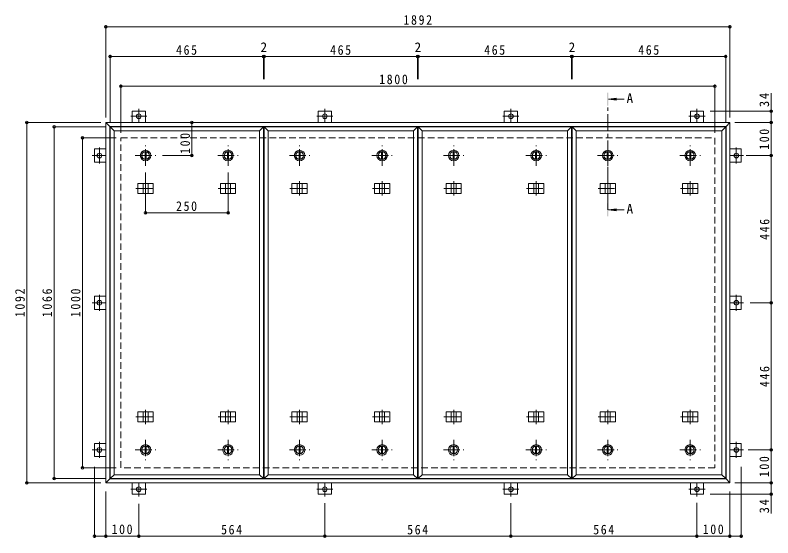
# Model space of a CAD drawing. Units: millimetres at full size, sheet at 1:10. Extents: x -2570 to 2311, y -1962 to 1296.
# Drawn here: x -2458 to -161, y -288 to 1296 of the extents above; entities that cross this region are included whole.
import ezdxf
from ezdxf.enums import TextEntityAlignment as Align

# ---------------------------------------------------------------- set-up
doc = ezdxf.new("R2010")
doc.units = ezdxf.units.MM
doc.header["$LTSCALE"] = 10
doc.header["$PDMODE"] = 32
doc.header["$PDSIZE"] = 8
doc.linetypes.add('CHAIN1', pattern=[8, 5, -1, 1, -1])
doc.linetypes.add('DASHED2', pattern=[3, 2, -1])
for name, color, linetype, lineweight in [('0-1_躯体', 2, 'DASHED2', 9), ('0-2_仕上', 3, 'Continuous', 9), ('0-3_建具', 4, 'Continuous', 9), ('0-5_寸法', 4, 'Continuous', 9), ('0-C', 2, 'Continuous', 9), ('0-E', 3, 'Continuous', 9), ('0-F', 7, 'Continuous', 9)]:
    doc.layers.add(name, color=color, linetype=linetype, lineweight=lineweight)
doc.styles.add('ＭＳ ゴシック', font='')
doc.styles.get('ＭＳ ゴシック').set_extended_font_data('MS Gothic')

msp = doc.modelspace()

# ---------------------------------------------------------------- linework, layer by layer
at = {"layer": '0-1_躯体'}
for p, q in [((-2136.8, 924.52), (-336.8, 924.52)), ((-2136.8, -75.48), (-2136.8, 924.52)), ((-336.8, 924.52), (-336.8, -75.48)), ((-336.8, -75.48), (-2136.8, -75.48))]:
    msp.add_line(p, q, dxfattribs=at)
at = {"layer": '0-2_仕上'}
for p, q in [((-2169.8, 957.52), (-2157.8, 945.52)), ((-2169.8, 957.52), (-1704.8, 957.52)), ((-2169.8, -108.48), (-2169.8, 957.52)), ((-2157.8, 945.52), (-1716.8, 945.52)), ((-2157.8, -96.48), (-2157.8, 945.52)), ((-1716.8, 945.52), (-1704.8, 957.52)), ((-1716.8, -96.48), (-1716.8, 945.52)), ((-1704.8, -108.48), (-1704.8, 957.52)), ((-1702.8, 957.52), (-1690.8, 945.52)), ((-1702.8, 957.52), (-1237.8, 957.52)), ((-1702.8, -108.48), (-1702.8, 957.52)), ((-1690.8, 945.52), (-1249.8, 945.52)), ((-1690.8, -96.48), (-1690.8, 945.52)), ((-1249.8, 945.52), (-1237.8, 957.52)), ((-1249.8, -96.48), (-1249.8, 945.52)), ((-1237.8, -108.48), (-1237.8, 957.52)), ((-1235.8, 957.52), (-1223.8, 945.52)), ((-1235.8, 957.52), (-770.8, 957.52)), ((-1235.8, -108.48), (-1235.8, 957.52)), ((-1223.8, 945.52), (-782.8, 945.52)), ((-1223.8, -96.48), (-1223.8, 945.52)), ((-782.8, 945.52), (-770.8, 957.52)), ((-782.8, -96.48), (-782.8, 945.52)), ((-770.8, -108.48), (-770.8, 957.52)), ((-768.8, 957.52), (-756.8, 945.52)), ((-768.8, 957.52), (-303.8, 957.52)), ((-768.8, -108.48), (-768.8, 957.52)), ((-756.8, 945.52), (-315.8, 945.52)), ((-756.8, -96.48), (-756.8, 945.52)), ((-315.8, 945.52), (-303.8, 957.52)), ((-315.8, -96.48), (-315.8, 945.52)), ((-303.8, -108.48), (-303.8, 957.52)), ((-2169.8, -108.48), (-2157.8, -96.48)), ((-1704.8, -108.48), (-2169.8, -108.48)), ((-1702.8, -108.48), (-1690.8, -96.48)), ((-1237.8, -108.48), (-1702.8, -108.48)), ((-1235.8, -108.48), (-1223.8, -96.48)), ((-770.8, -108.48), (-1235.8, -108.48)), ((-768.8, -108.48), (-756.8, -96.48)), ((-303.8, -108.48), (-768.8, -108.48))]:
    msp.add_line(p, q, dxfattribs=at)
for points in [[(-1704.8, -108.48), (-1716.8, -96.48), (-2157.8, -96.48)], [(-1237.8, -108.48), (-1249.8, -96.48), (-1690.8, -96.48)], [(-770.8, -108.48), (-782.8, -96.48), (-1223.8, -96.48)], [(-303.8, -108.48), (-315.8, -96.48), (-756.8, -96.48)]]:
    msp.add_lwpolyline(points, dxfattribs=at)
at = {"layer": '0-3_建具', "color": 2}
for p, q in [((-2182.8, 970.52), (-2170.8, 958.52)), ((-2182.8, 970.52), (-290.8, 970.52)), ((-2182.8, -121.48), (-2182.8, 970.52)), ((-302.8, 958.52), (-290.8, 970.52)), ((-290.8, 970.52), (-290.8, -121.48)), ((-2170.8, 958.52), (-302.8, 958.52)), ((-2170.8, -109.48), (-2170.8, 958.52)), ((-302.8, -109.48), (-302.8, 958.52)), ((-2170.8, -109.48), (-2182.8, -121.48)), ((-302.8, -109.48), (-2170.8, -109.48)), ((-302.8, -109.48), (-290.8, -121.48)), ((-290.8, -121.48), (-2182.8, -121.48))]:
    msp.add_line(p, q, dxfattribs=at)
at = {"layer": '0-3_建具'}
for p, q in [((-2085.39, 785.52), (-2085.39, 755.52)), ((-2085.39, 785.52), (-2039.21, 785.52)), ((-2069.8, 785.52), (-2069.8, 755.52)), ((-2054.8, 785.52), (-2054.8, 755.52)), ((-2039.21, 785.52), (-2039.21, 755.52)), ((-1835.39, 785.52), (-1835.39, 755.52)), ((-1835.39, 785.52), (-1789.21, 785.52)), ((-1819.8, 785.52), (-1819.8, 755.52)), ((-1804.8, 785.52), (-1804.8, 755.52)), ((-1789.21, 785.52), (-1789.21, 755.52)), ((-1618.39, 785.52), (-1618.39, 755.52)), ((-1618.39, 785.52), (-1572.21, 785.52)), ((-1602.8, 785.52), (-1602.8, 755.52)), ((-1587.8, 785.52), (-1587.8, 755.52)), ((-1572.21, 785.52), (-1572.21, 755.52)), ((-1368.39, 785.52), (-1368.39, 755.52)), ((-1368.39, 785.52), (-1322.21, 785.52)), ((-1352.8, 785.52), (-1352.8, 755.52)), ((-1337.8, 785.52), (-1337.8, 755.52)), ((-1322.21, 785.52), (-1322.21, 755.52)), ((-1151.39, 785.52), (-1151.39, 755.52)), ((-1151.39, 785.52), (-1105.21, 785.52)), ((-1135.8, 785.52), (-1135.8, 755.52)), ((-1120.8, 785.52), (-1120.8, 755.52)), ((-1105.21, 785.52), (-1105.21, 755.52)), ((-901.39, 785.52), (-901.39, 755.52)), ((-901.39, 785.52), (-855.21, 785.52)), ((-885.8, 785.52), (-885.8, 755.52)), ((-870.8, 785.52), (-870.8, 755.52)), ((-855.21, 785.52), (-855.21, 755.52)), ((-684.39, 785.52), (-684.39, 755.52)), ((-684.39, 785.52), (-638.21, 785.52)), ((-668.8, 785.52), (-668.8, 755.52)), ((-653.8, 785.52), (-653.8, 755.52)), ((-638.21, 785.52), (-638.21, 755.52)), ((-434.39, 785.52), (-434.39, 755.52)), ((-434.39, 785.52), (-388.21, 785.52)), ((-418.8, 785.52), (-418.8, 755.52)), ((-403.8, 785.52), (-403.8, 755.52)), ((-388.21, 785.52), (-388.21, 755.52)), ((-2085.39, 755.52), (-2039.21, 755.52)), ((-1835.39, 755.52), (-1789.21, 755.52)), ((-1618.39, 755.52), (-1572.21, 755.52)), ((-1368.39, 755.52), (-1322.21, 755.52)), ((-1151.39, 755.52), (-1105.21, 755.52)), ((-901.39, 755.52), (-855.21, 755.52)), ((-684.39, 755.52), (-638.21, 755.52)), ((-434.39, 755.52), (-388.21, 755.52)), ((-2085.39, 63.52), (-2085.39, 93.52)), ((-2085.39, 93.52), (-2039.21, 93.52)), ((-2069.8, 63.52), (-2069.8, 93.52)), ((-2054.8, 63.52), (-2054.8, 93.52)), ((-2039.21, 63.52), (-2039.21, 93.52)), ((-1835.39, 63.52), (-1835.39, 93.52)), ((-1835.39, 93.52), (-1789.21, 93.52)), ((-1819.8, 63.52), (-1819.8, 93.52)), ((-1804.8, 63.52), (-1804.8, 93.52)), ((-1789.21, 63.52), (-1789.21, 93.52)), ((-1618.39, 63.52), (-1618.39, 93.52)), ((-1618.39, 93.52), (-1572.21, 93.52)), ((-1602.8, 63.52), (-1602.8, 93.52)), ((-1587.8, 63.52), (-1587.8, 93.52)), ((-1572.21, 63.52), (-1572.21, 93.52)), ((-1368.39, 63.52), (-1368.39, 93.52)), ((-1368.39, 93.52), (-1322.21, 93.52)), ((-1352.8, 63.52), (-1352.8, 93.52)), ((-1337.8, 63.52), (-1337.8, 93.52)), ((-1322.21, 63.52), (-1322.21, 93.52)), ((-1151.39, 63.52), (-1151.39, 93.52)), ((-1151.39, 93.52), (-1105.21, 93.52)), ((-1135.8, 63.52), (-1135.8, 93.52)), ((-1120.8, 63.52), (-1120.8, 93.52)), ((-1105.21, 63.52), (-1105.21, 93.52)), ((-901.39, 63.52), (-901.39, 93.52)), ((-901.39, 93.52), (-855.21, 93.52)), ((-885.8, 63.52), (-885.8, 93.52)), ((-870.8, 63.52), (-870.8, 93.52)), ((-855.21, 63.52), (-855.21, 93.52)), ((-684.39, 63.52), (-684.39, 93.52)), ((-684.39, 93.52), (-638.21, 93.52)), ((-668.8, 63.52), (-668.8, 93.52)), ((-653.8, 63.52), (-653.8, 93.52)), ((-638.21, 63.52), (-638.21, 93.52)), ((-434.39, 63.52), (-434.39, 93.52)), ((-434.39, 93.52), (-388.21, 93.52)), ((-418.8, 63.52), (-418.8, 93.52)), ((-403.8, 63.52), (-403.8, 93.52)), ((-388.21, 63.52), (-388.21, 93.52)), ((-2085.39, 63.52), (-2039.21, 63.52)), ((-1835.39, 63.52), (-1789.21, 63.52)), ((-1618.39, 63.52), (-1572.21, 63.52)), ((-1368.39, 63.52), (-1322.21, 63.52)), ((-1151.39, 63.52), (-1105.21, 63.52)), ((-901.39, 63.52), (-855.21, 63.52)), ((-684.39, 63.52), (-638.21, 63.52)), ((-434.39, 63.52), (-388.21, 63.52))]:
    msp.add_line(p, q, dxfattribs=at)
at = {"layer": '0-3_建具', "linetype": 'CHAIN1'}
for p, q in [((-2062.3, 792.63), (-2062.3, 749.4)), ((-1812.3, 792.63), (-1812.3, 749.4)), ((-1595.3, 792.63), (-1595.3, 749.4)), ((-1345.3, 792.63), (-1345.3, 749.4)), ((-1128.3, 792.63), (-1128.3, 749.4)), ((-878.3, 792.63), (-878.3, 749.4)), ((-661.3, 792.63), (-661.3, 749.4)), ((-411.3, 792.63), (-411.3, 749.4)), ((-2091.71, 770.52), (-2032.89, 770.52)), ((-1841.71, 770.52), (-1782.89, 770.52)), ((-1624.71, 770.52), (-1565.89, 770.52)), ((-1374.71, 770.52), (-1315.89, 770.52)), ((-1157.71, 770.52), (-1098.89, 770.52)), ((-907.71, 770.52), (-848.89, 770.52)), ((-690.71, 770.52), (-631.89, 770.52)), ((-440.71, 770.52), (-381.89, 770.52)), ((-2062.3, 56.4), (-2062.3, 99.64)), ((-1812.3, 56.4), (-1812.3, 99.64)), ((-1595.3, 56.4), (-1595.3, 99.64)), ((-1345.3, 56.4), (-1345.3, 99.64)), ((-1128.3, 56.4), (-1128.3, 99.64)), ((-878.3, 56.4), (-878.3, 99.64)), ((-661.3, 56.4), (-661.3, 99.64)), ((-411.3, 56.4), (-411.3, 99.64)), ((-2091.71, 78.52), (-2032.89, 78.52)), ((-1841.71, 78.52), (-1782.89, 78.52)), ((-1624.71, 78.52), (-1565.89, 78.52)), ((-1374.71, 78.52), (-1315.89, 78.52)), ((-1157.71, 78.52), (-1098.89, 78.52)), ((-907.71, 78.52), (-848.89, 78.52)), ((-690.71, 78.52), (-631.89, 78.52)), ((-440.71, 78.52), (-381.89, 78.52))]:
    msp.add_line(p, q, dxfattribs=at)
at = {"layer": '0-5_寸法'}
for p, q in [((-659.3, 1041.33), (-634.51, 1044.6)), ((-659.3, 1041.33), (-634.51, 1038.07)), ((-659.3, 1041.33), (-611.84, 1041.33)), ((-659.3, 706.21), (-634.51, 709.47)), ((-659.3, 706.21), (-634.51, 702.95)), ((-659.3, 706.21), (-611.84, 706.21))]:
    msp.add_line(p, q, dxfattribs=at)
at = {"layer": '0-5_寸法', "linetype": 'CHAIN1'}
msp.add_line((-661.3, 706.21), (-661.3, 1021.33), dxfattribs=at)
at = {"layer": '0-5_寸法'}
for points in [[(-659.3, 1061.33), (-663.3, 1061.33), (-659.3, 1021.33), (-663.3, 1021.33)], [(-659.3, 686.21), (-663.3, 686.21), (-659.3, 726.21), (-663.3, 726.21)]]:
    msp.add_solid(points, dxfattribs=at)
at = {"layer": '0-C', "linetype": 'CHAIN1'}
for p, q in [((-2062.3, 839.52), (-2062.3, 901.52)), ((-1812.3, 839.52), (-1812.3, 901.52)), ((-1595.3, 839.52), (-1595.3, 901.52)), ((-1345.3, 839.52), (-1345.3, 901.52)), ((-1128.3, 839.52), (-1128.3, 901.52)), ((-878.3, 839.52), (-878.3, 901.52)), ((-661.3, 839.52), (-661.3, 901.52)), ((-411.3, 839.52), (-411.3, 901.52)), ((-2093.3, 870.52), (-2031.3, 870.52)), ((-1843.3, 870.52), (-1781.3, 870.52)), ((-1626.3, 870.52), (-1564.3, 870.52)), ((-1376.3, 870.52), (-1314.3, 870.52)), ((-1159.3, 870.52), (-1097.3, 870.52)), ((-909.3, 870.52), (-847.3, 870.52)), ((-692.3, 870.52), (-630.3, 870.52)), ((-442.3, 870.52), (-380.3, 870.52)), ((-2062.3, 9.52), (-2062.3, -52.48)), ((-1812.3, 9.52), (-1812.3, -52.48)), ((-1595.3, 9.52), (-1595.3, -52.48)), ((-1345.3, 9.52), (-1345.3, -52.48)), ((-1128.3, 9.52), (-1128.3, -52.48)), ((-878.3, 9.52), (-878.3, -52.48)), ((-661.3, 9.52), (-661.3, -52.48)), ((-411.3, 9.52), (-411.3, -52.48)), ((-2093.3, -21.48), (-2031.3, -21.48)), ((-1843.3, -21.48), (-1781.3, -21.48)), ((-1626.3, -21.48), (-1564.3, -21.48)), ((-1376.3, -21.48), (-1314.3, -21.48)), ((-1159.3, -21.48), (-1097.3, -21.48)), ((-909.3, -21.48), (-847.3, -21.48)), ((-692.3, -21.48), (-630.3, -21.48)), ((-442.3, -21.48), (-380.3, -21.48))]:
    msp.add_line(p, q, dxfattribs=at)
at = {"layer": '0-C'}
for p, q in [((-2063.8, 881.92), (-2063.8, 859.12)), ((-2060.8, 881.92), (-2060.8, 859.12)), ((-1813.8, 881.92), (-1813.8, 859.12)), ((-1810.8, 881.92), (-1810.8, 859.12)), ((-1596.8, 881.92), (-1596.8, 859.12)), ((-1593.8, 881.92), (-1593.8, 859.12)), ((-1346.8, 881.92), (-1346.8, 859.12)), ((-1343.8, 881.92), (-1343.8, 859.12)), ((-1129.8, 881.92), (-1129.8, 859.12)), ((-1126.8, 881.92), (-1126.8, 859.12)), ((-879.8, 881.92), (-879.8, 859.12)), ((-876.8, 881.92), (-876.8, 859.12)), ((-662.8, 881.92), (-662.8, 859.12)), ((-659.8, 881.92), (-659.8, 859.12)), ((-412.8, 881.92), (-412.8, 859.12)), ((-409.8, 881.92), (-409.8, 859.12)), ((-2063.8, -32.89), (-2063.8, -10.08)), ((-2060.8, -32.89), (-2060.8, -10.08)), ((-1813.8, -32.89), (-1813.8, -10.08)), ((-1810.8, -32.89), (-1810.8, -10.08)), ((-1596.8, -32.89), (-1596.8, -10.08)), ((-1593.8, -32.89), (-1593.8, -10.08)), ((-1346.8, -32.89), (-1346.8, -10.08)), ((-1343.8, -32.89), (-1343.8, -10.08)), ((-1129.8, -32.89), (-1129.8, -10.08)), ((-1126.8, -32.89), (-1126.8, -10.08)), ((-879.8, -32.89), (-879.8, -10.08)), ((-876.8, -32.89), (-876.8, -10.08)), ((-662.8, -32.89), (-662.8, -10.08)), ((-659.8, -32.89), (-659.8, -10.08)), ((-412.8, -32.89), (-412.8, -10.08)), ((-409.8, -32.89), (-409.8, -10.08))]:
    msp.add_line(p, q, dxfattribs=at)
for centre, radius in [((-2062.3, 870.52), 16), ((-2062.3, 870.52), 12), ((-2062.3, 870.52), 11.5), ((-1812.3, 870.52), 16), ((-1812.3, 870.52), 12), ((-1812.3, 870.52), 11.5), ((-1595.3, 870.52), 16), ((-1595.3, 870.52), 12), ((-1595.3, 870.52), 11.5), ((-1345.3, 870.52), 16), ((-1345.3, 870.52), 12), ((-1345.3, 870.52), 11.5), ((-1128.3, 870.52), 16), ((-1128.3, 870.52), 12), ((-1128.3, 870.52), 11.5), ((-878.3, 870.52), 16), ((-878.3, 870.52), 12), ((-878.3, 870.52), 11.5), ((-661.3, 870.52), 16), ((-661.3, 870.52), 12), ((-661.3, 870.52), 11.5), ((-411.3, 870.52), 16), ((-411.3, 870.52), 12), ((-411.3, 870.52), 11.5), ((-2062.3, -21.48), 16), ((-2062.3, -21.48), 12), ((-2062.3, -21.48), 11.5), ((-1812.3, -21.48), 16), ((-1812.3, -21.48), 12), ((-1812.3, -21.48), 11.5), ((-1595.3, -21.48), 16), ((-1595.3, -21.48), 12), ((-1595.3, -21.48), 11.5), ((-1345.3, -21.48), 16), ((-1345.3, -21.48), 12), ((-1345.3, -21.48), 11.5), ((-1128.3, -21.48), 16), ((-1128.3, -21.48), 12), ((-1128.3, -21.48), 11.5), ((-878.3, -21.48), 16), ((-878.3, -21.48), 12), ((-878.3, -21.48), 11.5), ((-661.3, -21.48), 16), ((-661.3, -21.48), 12), ((-661.3, -21.48), 11.5), ((-411.3, -21.48), 16), ((-411.3, -21.48), 12), ((-411.3, -21.48), 11.5)]:
    msp.add_circle(centre, radius, dxfattribs=at)
at = {"layer": '0-E', "linetype": 'CHAIN1'}
for p, q in [((-2082.8, 1011.69), (-2082.8, 970.52)), ((-1518.8, 1011.69), (-1518.8, 970.52)), ((-954.8, 1011.69), (-954.8, 970.52)), ((-390.8, 1011.69), (-390.8, 970.52)), ((-2058.42, 989.72), (-2107.18, 989.72)), ((-1494.42, 989.72), (-1543.18, 989.72)), ((-930.42, 989.72), (-979.18, 989.72)), ((-366.42, 989.72), (-415.18, 989.72)), ((-2202, 894.89), (-2202, 846.14)), ((-271.6, 846.14), (-271.6, 894.89)), ((-2223.97, 870.52), (-2182.8, 870.52)), ((-249.63, 870.52), (-290.8, 870.52)), ((-2202, 448.89), (-2202, 400.14)), ((-271.6, 400.14), (-271.6, 448.89)), ((-2223.97, 424.52), (-2182.8, 424.52)), ((-249.63, 424.52), (-290.8, 424.52)), ((-2202, 2.89), (-2202, -45.86)), ((-271.6, -45.86), (-271.6, 2.89)), ((-2223.97, -21.48), (-2182.8, -21.48)), ((-249.63, -21.48), (-290.8, -21.48)), ((-2082.8, -162.66), (-2082.8, -121.48)), ((-1518.8, -162.66), (-1518.8, -121.48)), ((-954.8, -162.66), (-954.8, -121.48)), ((-390.8, -162.66), (-390.8, -121.48)), ((-2107.18, -140.68), (-2058.42, -140.68)), ((-1543.18, -140.68), (-1494.42, -140.68)), ((-979.18, -140.68), (-930.42, -140.68)), ((-415.18, -140.68), (-366.42, -140.68))]:
    msp.add_line(p, q, dxfattribs=at)
at = {"layer": '0-E'}
for p, q in [((-2102.8, 1004.72), (-2062.8, 1004.72)), ((-2102.8, 1004.72), (-2102.8, 970.52)), ((-2062.8, 1004.72), (-2062.8, 970.52)), ((-1538.8, 1004.72), (-1498.8, 1004.72)), ((-1538.8, 1004.72), (-1538.8, 970.52)), ((-1498.8, 1004.72), (-1498.8, 970.52)), ((-974.8, 1004.72), (-934.8, 1004.72)), ((-974.8, 1004.72), (-974.8, 970.52)), ((-934.8, 1004.72), (-934.8, 970.52)), ((-410.8, 1004.72), (-370.8, 1004.72)), ((-410.8, 1004.72), (-410.8, 970.52)), ((-370.8, 1004.72), (-370.8, 970.52)), ((-2217, 850.52), (-2217, 890.52)), ((-2217, 890.52), (-2182.8, 890.52)), ((-256.6, 890.52), (-290.8, 890.52)), ((-256.6, 890.52), (-256.6, 850.52)), ((-2217, 850.52), (-2182.8, 850.52)), ((-256.6, 850.52), (-290.8, 850.52)), ((-2217, 404.52), (-2217, 444.52)), ((-2217, 444.52), (-2182.8, 444.52)), ((-256.6, 444.52), (-290.8, 444.52)), ((-256.6, 444.52), (-256.6, 404.52)), ((-2217, 404.52), (-2182.8, 404.52)), ((-256.6, 404.52), (-290.8, 404.52)), ((-2217, -41.48), (-2217, -1.48)), ((-2217, -1.48), (-2182.8, -1.48)), ((-256.6, -1.48), (-290.8, -1.48)), ((-256.6, -1.48), (-256.6, -41.48)), ((-2217, -41.48), (-2182.8, -41.48)), ((-256.6, -41.48), (-290.8, -41.48)), ((-2102.8, -155.68), (-2102.8, -121.48)), ((-2062.8, -155.68), (-2062.8, -121.48)), ((-1538.8, -155.68), (-1538.8, -121.48)), ((-1498.8, -155.68), (-1498.8, -121.48)), ((-974.8, -155.68), (-974.8, -121.48)), ((-934.8, -155.68), (-934.8, -121.48)), ((-410.8, -155.68), (-410.8, -121.48)), ((-370.8, -155.68), (-370.8, -121.48)), ((-2062.8, -155.68), (-2102.8, -155.68)), ((-1498.8, -155.68), (-1538.8, -155.68)), ((-934.8, -155.68), (-974.8, -155.68)), ((-370.8, -155.68), (-410.8, -155.68))]:
    msp.add_line(p, q, dxfattribs=at)
for centre in [(-2082.8, 989.72), (-1518.8, 989.72), (-954.8, 989.72), (-390.8, 989.72), (-2202, 870.52), (-271.6, 870.52), (-2202, 424.52), (-271.6, 424.52), (-2202, -21.48), (-271.6, -21.48), (-2082.8, -140.68), (-1518.8, -140.68), (-954.8, -140.68), (-390.8, -140.68)]:
    msp.add_circle(centre, 7, dxfattribs=at)
at = {"layer": '0-F'}
for p, q in [((-2182.8, 985.52), (-2182.8, 1265.52)), ((-290.8, 985.52), (-290.8, 1265.52)), ((-2182.8, 1260.52), (-290.8, 1260.52)), ((-2169.8, 972.52), (-2169.8, 1175.52)), ((-1704.8, 1173.52), (-1704.8, 1102.4)), ((-1702.8, 1173.52), (-1702.8, 1102.4)), ((-1237.8, 1173.52), (-1237.8, 1102.4)), ((-1235.8, 1173.52), (-1235.8, 1102.4)), ((-770.8, 1173.52), (-770.8, 1102.4)), ((-768.8, 1173.52), (-768.8, 1102.4)), ((-303.8, 972.52), (-303.8, 1175.52)), ((-2169.8, 1170.52), (-1704.8, 1170.52)), ((-1704.8, 1170.52), (-1702.8, 1170.52)), ((-1702.8, 1170.52), (-1237.8, 1170.52)), ((-1237.8, 1170.52), (-1235.8, 1170.52)), ((-1235.8, 1170.52), (-770.8, 1170.52)), ((-770.8, 1170.52), (-768.8, 1170.52)), ((-768.8, 1170.52), (-303.8, 1170.52)), ((-2136.8, 939.52), (-2136.8, 1085.52)), ((-2136.8, 1080.52), (-336.8, 1080.52)), ((-336.8, 939.52), (-336.8, 1085.52)), ((-165.82, 1004.72), (-165.82, 1059.9)), ((-160.82, 1004.72), (-350.8, 1004.72)), ((-165.82, 970.52), (-165.82, 1004.72)), ((-2197.8, 970.52), (-2427.06, 970.52)), ((-2422.06, -121.48), (-2422.06, 970.52)), ((-1922.38, 970.52), (-1922.38, 870.52)), ((-275.8, 970.52), (-160.82, 970.52)), ((-165.82, 870.52), (-165.82, 970.52)), ((-2184.8, 957.52), (-2344.59, 957.52)), ((-2339.59, -108.48), (-2339.59, 957.52)), ((-2151.8, 924.52), (-2258.42, 924.52)), ((-2253.42, -75.48), (-2253.42, 924.52)), ((-1919.38, 870.52), (-2011.3, 870.52)), ((-241.87, 870.52), (-160.82, 870.52)), ((-165.82, 424.52), (-165.82, 870.52)), ((-2062.3, 694.22), (-2062.3, 819.52)), ((-1812.3, 694.22), (-1812.3, 819.52)), ((-2062.3, 697.22), (-1812.3, 697.22)), ((-162.82, 424.52), (-229.63, 424.52)), ((-165.82, -21.48), (-165.82, 424.52)), ((-235.28, -21.48), (-160.82, -21.48)), ((-165.82, -121.48), (-165.82, -21.48)), ((-2151.8, -75.48), (-2258.42, -75.48)), ((-2217, -287.85), (-2217, -72.69)), ((-256.6, -287.85), (-256.6, -72.69)), ((-2184.8, -108.48), (-2344.59, -108.48)), ((-2197.8, -121.48), (-2427.06, -121.48)), ((-275.8, -121.48), (-160.82, -121.48)), ((-165.82, -121.48), (-165.82, -155.68)), ((-2182.8, -147.69), (-2182.8, -287.85)), ((-160.82, -155.68), (-350.8, -155.68)), ((-290.8, -147.69), (-290.8, -287.85)), ((-165.82, -155.68), (-165.82, -213.63)), ((-1518.8, -285.85), (-1518.8, -182.66)), ((-954.8, -285.85), (-954.8, -182.66)), ((-390.8, -181.62), (-390.8, -287.85)), ((-2082.8, -184.99), (-2082.8, -287.85)), ((-2217, -282.85), (-2182.8, -282.85)), ((-2182.8, -282.85), (-2082.8, -282.85)), ((-2082.8, -282.85), (-1518.8, -282.85)), ((-1518.8, -282.85), (-954.8, -282.85)), ((-954.8, -282.85), (-390.8, -282.85)), ((-390.8, -282.85), (-290.8, -282.85)), ((-290.8, -282.85), (-256.6, -282.85))]:
    msp.add_line(p, q, dxfattribs=at)
for p in [(-2182.8, 1260.52), (-290.8, 1260.52), (-2169.8, 1170.52), (-1704.8, 1170.52), (-1702.8, 1170.52), (-1237.8, 1170.52), (-1235.8, 1170.52), (-770.8, 1170.52), (-768.8, 1170.52), (-303.8, 1170.52), (-2136.8, 1080.52), (-336.8, 1080.52), (-165.82, 1004.72), (-2422.06, 970.52), (-1922.38, 970.52), (-165.82, 970.52), (-2339.59, 957.52), (-2253.42, 924.52), (-1922.38, 870.52), (-165.82, 870.52), (-2062.3, 697.22), (-1812.3, 697.22), (-165.82, 424.52), (-165.82, -21.48), (-2253.42, -75.48), (-2339.59, -108.48), (-2422.06, -121.48), (-165.82, -121.48), (-165.82, -155.68), (-2217, -282.85), (-2182.8, -282.85), (-2082.8, -282.85), (-1518.8, -282.85), (-954.8, -282.85), (-390.8, -282.85), (-290.8, -282.85), (-256.6, -282.85)]:
    msp.add_point(p, dxfattribs=at)

# ---------------------------------------------------------------- texts
at = {"layer": '0-5_寸法', "color": 2, "style": 'ＭＳ ゴシック'}
for p in [(-604.27, 1020.94), (-604.27, 685.81)]:
    msp.add_text('A', height=29.33, dxfattribs=at).set_placement(p, align=Align.BOTTOM_LEFT)
at = {"layer": '0-F', "color": 2, "style": 'ＭＳ ゴシック'}
for p in [(-1713.8, 1175.52), (-1246.8, 1175.52), (-779.8, 1175.52)]:
    msp.add_text('2', height=29.33, dxfattribs=at).set_placement(p, align=Align.BOTTOM_LEFT)
at = {"layer": '0-F', "color": 2, "char_height": 29.33, "attachment_point": 7, "style": 'ＭＳ ゴシック'}
for s, insert in [('\\T1.28;\\W0.9;1892', (-1280.55, 1266.52)), ('\\T1.27;\\W0.9;465', (-1969.8, 1175.52)), ('\\T1.27;\\W0.9;465', (-1502.8, 1175.52)), ('\\T1.27;\\W0.9;465', (-1035.8, 1175.52)), ('\\T1.27;\\W0.9;465', (-568.8, 1175.52)), ('\\T1.28;\\W0.9;1800', (-1354.2, 1086.52)), ('\\T1.27;\\W0.9;250', (-1969.8, 702.22)), ('\\T1.27;\\W0.9;100', (-2165.3, -276.85)), ('\\T1.27;\\W0.9;564', (-1833.3, -277.85)), ('\\T1.27;\\W0.9;564', (-1269.3, -277.85)), ('\\T1.27;\\W0.9;564', (-705.3, -277.85)), ('\\T1.27;\\W0.9;100', (-373.3, -276.85))]:
    msp.add_mtext(s, dxfattribs=dict(at, insert=insert))
at = {"layer": '0-F', "color": 2, "char_height": 29.33, "attachment_point": 7, "rotation": 90, "style": 'ＭＳ ゴシック'}
for s, insert in [('\\T1.27;\\W0.95;34', (-171.82, 1017.4)), ('\\T1.27;\\W0.9;100', (-171.82, 888.02)), ('\\T1.27;\\W0.9;100', (-1927.38, 875.61)), ('\\T1.27;\\W0.9;446', (-170.82, 615.02)), ('\\T1.28;\\W0.9;1092', (-2428.06, 380.77)), ('\\T1.28;\\W0.9;1066', (-2345.59, 380.77)), ('\\T1.28;\\W0.9;1000', (-2259.42, 380.77)), ('\\T1.27;\\W0.9;446', (-170.82, 169.02)), ('\\T1.27;\\W0.9;100', (-171.82, -103.98)), ('\\T1.27;\\W0.95;34', (-171.82, -213.63))]:
    msp.add_mtext(s, dxfattribs=dict(at, insert=insert))

doc.saveas('drawing.dxf')
